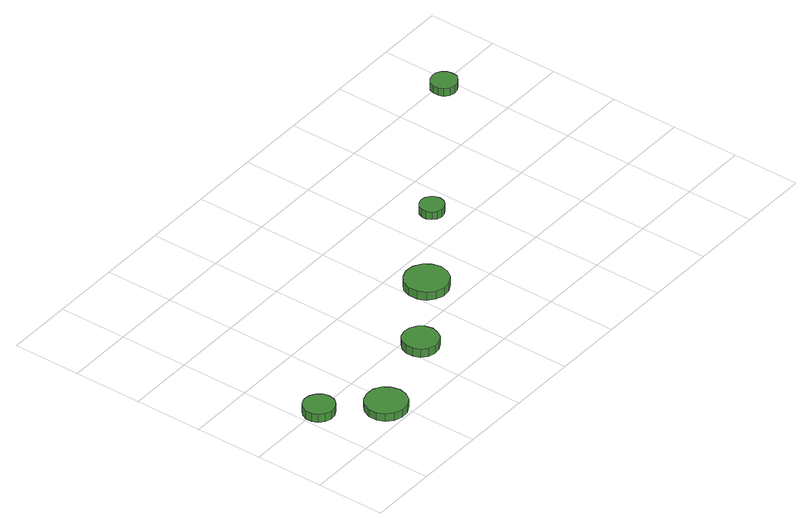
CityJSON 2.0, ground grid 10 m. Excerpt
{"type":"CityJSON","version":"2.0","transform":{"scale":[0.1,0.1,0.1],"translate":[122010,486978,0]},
"CityObjects":{
"tree1":{"type":"SolitaryVegetationObject","attributes":{"function":"something"},"geometry":[{"type":"MultiSurface","lod":"1","boundaries":[[[0,1,2,3,4,5,6,7,8,9,10,11,12,13,14]],[[15,16,17,18,19,20,21,22,23,24,25,26,27,28,29]],[[0,29,28,1]],[[1,28,27,2]],[[2,27,26,3]],[[3,26,25,4]],[[4,25,24,5]],[[5,24,23,6]],[[6,23,22,7]],[[7,22,21,8]],[[8,21,20,9]],[[9,20,19,10]],[[10,19,18,11]],[[11,18,17,12]],[[12,17,16,13]],[[13,16,15,14]],[[14,15,29,0]]]}]},
"tree2":{"type":"SolitaryVegetationObject","attributes":{"function":"something"},"geometry":[{"type":"MultiSurface","lod":"1","boundaries":[[[30,31,32,33,34,35,36,37,38,39,40,41,42,43,44]],[[45,46,47,48,49,50,51,52,53,54,55,56,57,58,59]],[[30,59,58,31]],[[31,58,57,32]],[[32,57,56,33]],[[33,56,55,34]],[[34,55,54,35]],[[35,54,53,36]],[[36,53,52,37]],[[37,52,51,38]],[[38,51,50,39]],[[39,50,49,40]],[[40,49,48,41]],[[41,48,47,42]],[[42,47,46,43]],[[43,46,45,44]],[[44,45,59,30]]]}]},
"tree3":{"type":"SolitaryVegetationObject","attributes":{"function":"something"},"geometry":[{"type":"MultiSurface","lod":"1","boundaries":[[[60,61,62,63,64,65,66,67,68,69,70,71,72,73,74]],[[75,76,77,78,79,80,81,82,83,84,85,86,87,88,89]],[[60,89,88,61]],[[61,88,87,62]],[[62,87,86,63]],[[63,86,85,64]],[[64,85,84,65]],[[65,84,83,66]],[[66,83,82,67]],[[67,82,81,68]],[[68,81,80,69]],[[69,80,79,70]],[[70,79,78,71]],[[71,78,77,72]],[[72,77,76,73]],[[73,76,75,74]],[[74,75,89,60]]]}]},
"tree4":{"type":"SolitaryVegetationObject","attributes":{"function":"something"},"geometry":[{"type":"MultiSurface","lod":"1","boundaries":[[[90,91,92,93,94,95,96,97,98,99,100,101,102,103,104]],[[105,106,107,108,109,110,111,112,113,114,115,116,117,118,119]],[[90,119,118,91]],[[91,118,117,92]],[[92,117,116,93]],[[93,116,115,94]],[[94,115,114,95]],[[95,114,113,96]],[[96,113,112,97]],[[97,112,111,98]],[[98,111,110,99]],[[99,110,109,100]],[[100,109,108,101]],[[101,108,107,102]],[[102,107,106,103]],[[103,106,105,104]],[[104,105,119,90]]]}]},
"tree5":{"type":"SolitaryVegetationObject","attributes":{"function":"something"},"geometry":[{"type":"MultiSurface","lod":"1","boundaries":[[[120,121,122,123,124,125,126,127,128,129,130,131,132,133,134]],[[135,136,137,138,139,140,141,142,143,144,145,146,147,148,149]],[[120,149,148,121]],[[121,148,147,122]],[[122,147,146,123]],[[123,146,145,124]],[[124,145,144,125]],[[125,144,143,126]],[[126,143,142,127]],[[127,142,141,128]],[[128,141,140,129]],[[129,140,139,130]],[[130,139,138,131]],[[131,138,137,132]],[[132,137,136,133]],[[133,136,135,134]],[[134,135,149,120]]]}]},
"tree6":{"type":"SolitaryVegetationObject","attributes":{"function":"something"},"geometry":[{"type":"MultiSurface","lod":"1","boundaries":[[[150,151,152,153,154,155,156,157,158,159,160,161,162,163,164]],[[165,166,167,168,169,170,171,172,173,174,175,176,177,178,179]],[[150,179,178,151]],[[151,178,177,152]],[[152,177,176,153]],[[153,176,175,154]],[[154,175,174,155]],[[155,174,173,156]],[[156,173,172,157]],[[157,172,171,158]],[[158,171,170,159]],[[159,170,169,160]],[[160,169,168,161]],[[161,168,167,162]],[[162,167,166,163]],[[163,166,165,164]],[[164,165,179,150]]]}]}
},
"vertices":[
[49,98,19],[47,107,19],[41,114,19],[33,119,19],[24,120,19],[15,117,19],[8,111,19],[4,102,19],[4,93,19],[8,84,19],[15,78,19],[24,75,19],[33,76,19],[41,81,19],[47,88,19],[47,88,6],[41,81,6],[33,76,6],[24,75,6],[15,78,6],[8,84,6],[4,93,6],[4,102,6],[8,111,6],[15,117,6],[24,120,6],[33,119,6],[41,114,6],[47,107,6],[49,98,6],
[115,31,20],[112,44,20],[105,54,20],[94,60,20],[82,61,20],[70,57,20],[61,49,20],[56,38,20],[56,25,20],[61,14,20],[70,6,20],[82,2,20],[94,3,20],[105,9,20],[112,19,20],[112,19,8],[105,9,8],[94,3,8],[82,2,8],[70,6,8],[61,14,8],[56,25,8],[56,38,8],[61,49,8],[70,57,8],[82,61,8],[94,60,8],[105,54,8],[112,44,8],[115,31,8],
[245,76,22],[242,87,22],[236,95,22],[227,101,22],[216,102,22],[206,99,22],[198,91,22],[194,82,22],[194,71,22],[198,61,22],[206,54,22],[216,51,22],[227,52,22],[236,57,22],[242,66,22],[242,66,9],[236,57,9],[227,52,9],[216,51,9],[206,54,9],[198,61,9],[194,71,9],[194,82,9],[198,91,9],[206,99,9],[216,102,9],[227,101,9],[236,95,9],[242,87,9],[245,76,9],
[360,150,20],[357,163,20],[350,173,20],[338,180,20],[325,181,20],[313,177,20],[303,169,20],[298,157,20],[298,143,20],[303,131,20],[313,123,20],[325,119,20],[338,120,20],[350,127,20],[357,137,20],[357,137,7],[350,127,7],[338,120,7],[325,119,7],[313,123,7],[303,131,7],[298,143,7],[298,157,7],[303,169,7],[313,177,7],[325,181,7],[338,180,7],[350,173,7],[357,163,7],[360,150,7],
[478,242,20],[476,249,20],[472,254,20],[466,258,20],[459,259,20],[452,257,20],[446,252,20],[443,245,20],[443,238,20],[446,231,20],[452,226,20],[459,224,20],[466,225,20],[472,229,20],[476,234,20],[476,234,8],[472,229,8],[466,225,8],[459,224,8],[452,226,8],[446,231,8],[443,238,8],[443,245,8],[446,252,8],[452,257,8],[459,259,8],[466,258,8],[472,254,8],[476,249,8],[478,242,8],
[705,394,18],[704,401,18],[699,408,18],[692,412,18],[684,412,18],[677,410,18],[671,405,18],[668,397,18],[668,390,18],[671,382,18],[677,377,18],[684,375,18],[692,376,18],[699,380,18],[704,386,18],[704,386,6],[699,380,6],[692,376,6],[684,375,6],[677,377,6],[671,382,6],[668,390,6],[668,397,6],[671,405,6],[677,410,6],[684,412,6],[692,412,6],[699,408,6],[704,401,6],[705,394,6]
]}
